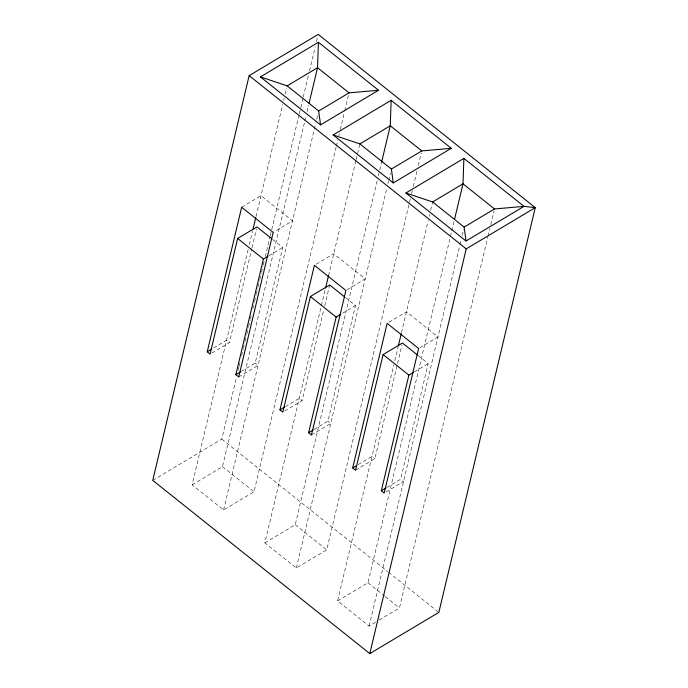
<?xml version="1.0" encoding="UTF-8"?>
<svg xmlns="http://www.w3.org/2000/svg" width="688" height="688" viewBox="0 0 688 688"><rect width="100%" height="100%" fill="white"/><g stroke="black" fill="none" stroke-linecap="round" stroke-linejoin="round"><path stroke-width="0.52" stroke-dasharray="3.44 2.58" d="M336.097 147.172L253.992 491.817L223.617 509.954L192.115 484.816L248.351 248.755M249.348 244.593L252.565 231.073M256.031 216.514L282.716 104.516M283.705 100.371L284.196 98.298M285.185 94.153L286.664 87.935M211.93 352.996L229.414 342.555L251.756 248.789M252.006 247.749L256.469 229.001M152.745 480.362L221.777 439.133L236.44 377.592M238.177 370.29L238.925 367.16M239.175 366.119L240.172 361.948M241.66 355.687L243.148 349.427M243.397 348.386L244.894 342.125M245.134 341.085L246.631 334.824M246.88 333.783L248.368 327.522M248.617 326.482L250.105 320.221M250.355 319.172L251.352 315.001M252.84 308.749L254.336 302.488M254.586 301.439L256.074 295.186M256.323 294.137L257.811 287.885M258.06 286.836L259.548 280.584M259.797 279.534L261.294 273.282M261.543 272.233L263.031 265.972M263.28 264.932L264.269 260.761M265.267 256.59L269.988 236.767M270.238 235.726L271.476 230.506M271.726 229.465L299.065 114.724M299.314 113.675L300.553 108.463M300.802 107.423L303.038 98.031M303.288 96.991L308.508 75.078M309.505 70.907L315.216 46.922M316.463 41.701L317.701 36.49M192.115 484.816L222.491 466.679L304.603 122.034M304.844 120.985L306.091 115.765M307.089 111.585L308.577 105.324M241.385 371.365L255.188 363.118L282.734 247.482L272.758 239.519M223.617 509.954L315.697 123.436M316.686 119.291L317.916 114.113M336.346 146.123L337.842 139.862M338.831 135.682L339.33 133.592M340.328 129.413L344.559 111.662M344.808 110.622L348.541 94.953M410.323 198.952L326.731 549.867L296.347 568.004L264.854 542.866L325.304 289.123M328.52 275.604L355.945 160.493M356.195 159.461L359.893 143.912M284.66 411.046L302.152 400.605L323.747 309.97M324.736 305.799L329.698 284.961M264.854 542.866L295.229 524.729L377.334 180.084M378.331 175.904L381.315 163.374M314.115 429.415L327.927 421.176L355.472 305.532L345.496 297.569M296.347 568.004L386.948 187.712M387.937 183.558L388.436 181.486M388.677 180.454L390.406 173.195M411.57 193.732L412.318 190.602M413.316 186.422L417.04 170.762M418.287 165.533L421.271 153.003M375.528 622.21L369.086 626.063L337.584 600.916L393.82 364.855M394.817 360.701L398.034 347.182M401.5 332.622L428.185 220.616M429.174 216.471L429.665 214.398M430.654 210.253L432.632 201.962M355.558 470.196L374.883 458.655L401.938 345.101M337.584 600.916L367.96 582.779L451.56 231.865M451.81 230.824L454.046 221.424M386.854 487.465L400.657 479.226L428.211 363.582L418.227 355.627M369.086 626.063L459.687 245.762M459.928 244.722L461.166 239.544M462.155 235.399L463.635 229.181M379.208 620.017L399.461 607.917L487.792 237.162M488.033 236.122L489.779 228.812M490.776 224.632L494.01 211.053M241.66 207.26L260.993 195.719L292.486 220.857L273.162 232.398M268.931 255.73L282.734 247.482M316.231 264.209L333.723 253.769L365.225 278.907L345.892 290.456M213.667 347.965L226.55 340.268L229.414 342.555M342.59 313.229L355.472 305.532M238.719 376.947L258.052 365.405L255.188 363.118M388.969 322.268L406.462 311.819L437.955 336.965L419.551 347.956M285.477 406.565L299.289 398.318L302.152 400.605M414.4 371.83L428.211 363.582M311.458 435.005L330.79 423.455L327.927 421.176M358.216 464.615L372.019 456.368L374.883 458.655M386.028 491.954L403.521 481.514L400.657 479.226M221.777 439.133L387.714 571.573M388.557 572.244L437.998 611.709M222.491 466.679L253.992 491.817M295.229 524.729L326.731 549.867M367.96 582.779L384.54 596.014M385.366 596.677L399.461 607.917"/><path stroke-width="1.03" d="M318.406 42.269L378.538 90.266L320.548 124.889L260.417 76.893L318.406 42.269L317.538 67.725L309.075 103.234M391.137 100.319L451.276 148.316L393.287 182.939L333.147 134.951L391.137 100.319L390.268 125.775L381.565 162.325M369.8 653.6L466.223 248.867L535.255 207.638L318.2 34.4L249.159 75.62L152.745 480.362L369.8 653.6L438.841 612.38L535.255 207.638L524.007 206.366L466.017 240.998L405.886 193.001L463.875 158.369L463.007 183.825L454.544 219.334M271.932 238.856L256.968 226.911L237.635 238.452L210.089 354.096L207.226 351.809L241.66 207.26L273.162 232.398L238.719 376.947L235.855 374.668L263.409 259.023L268.01 256.28M253.064 228.992L255.79 217.554M344.662 296.906L329.698 284.961L310.374 296.511L282.82 412.146L279.956 409.859L314.39 265.31L345.892 290.456L311.458 435.005L308.594 432.718L336.14 317.073L340.741 314.33M325.544 288.091L328.52 275.604M417.401 354.956L402.437 343.02L383.104 354.561L355.558 470.196L352.695 467.909L387.129 323.36L418.631 348.506L384.188 493.055L381.324 490.768L408.878 375.132L413.479 372.38M398.283 346.141L401.259 333.663M260.417 76.893L287.163 85.862L317.538 67.725L349.04 92.863L378.538 90.266M320.548 124.889L318.664 111L349.04 92.863M333.147 134.951L359.893 143.912L390.268 125.775L421.77 150.913L451.276 148.316M393.287 182.939L391.395 169.05L421.77 150.913M405.886 193.001L432.632 201.962L463.007 183.825L494.509 208.963L524.007 206.366L463.875 158.369M207.226 351.809L211.827 349.065M466.017 240.998L464.133 227.1L494.509 208.963M235.855 374.668L240.465 371.916M279.956 409.859L284.557 407.115M308.594 432.718L313.195 429.966M352.695 467.909L356.375 465.716M381.324 490.768L385.934 488.016M287.163 85.862L318.664 111M359.893 143.912L391.395 169.05M432.632 201.962L464.133 227.1M249.159 75.62L466.223 248.867M237.635 238.452L263.409 259.023M310.374 296.511L336.14 317.073M383.104 354.561L408.878 375.132"/></g></svg>
